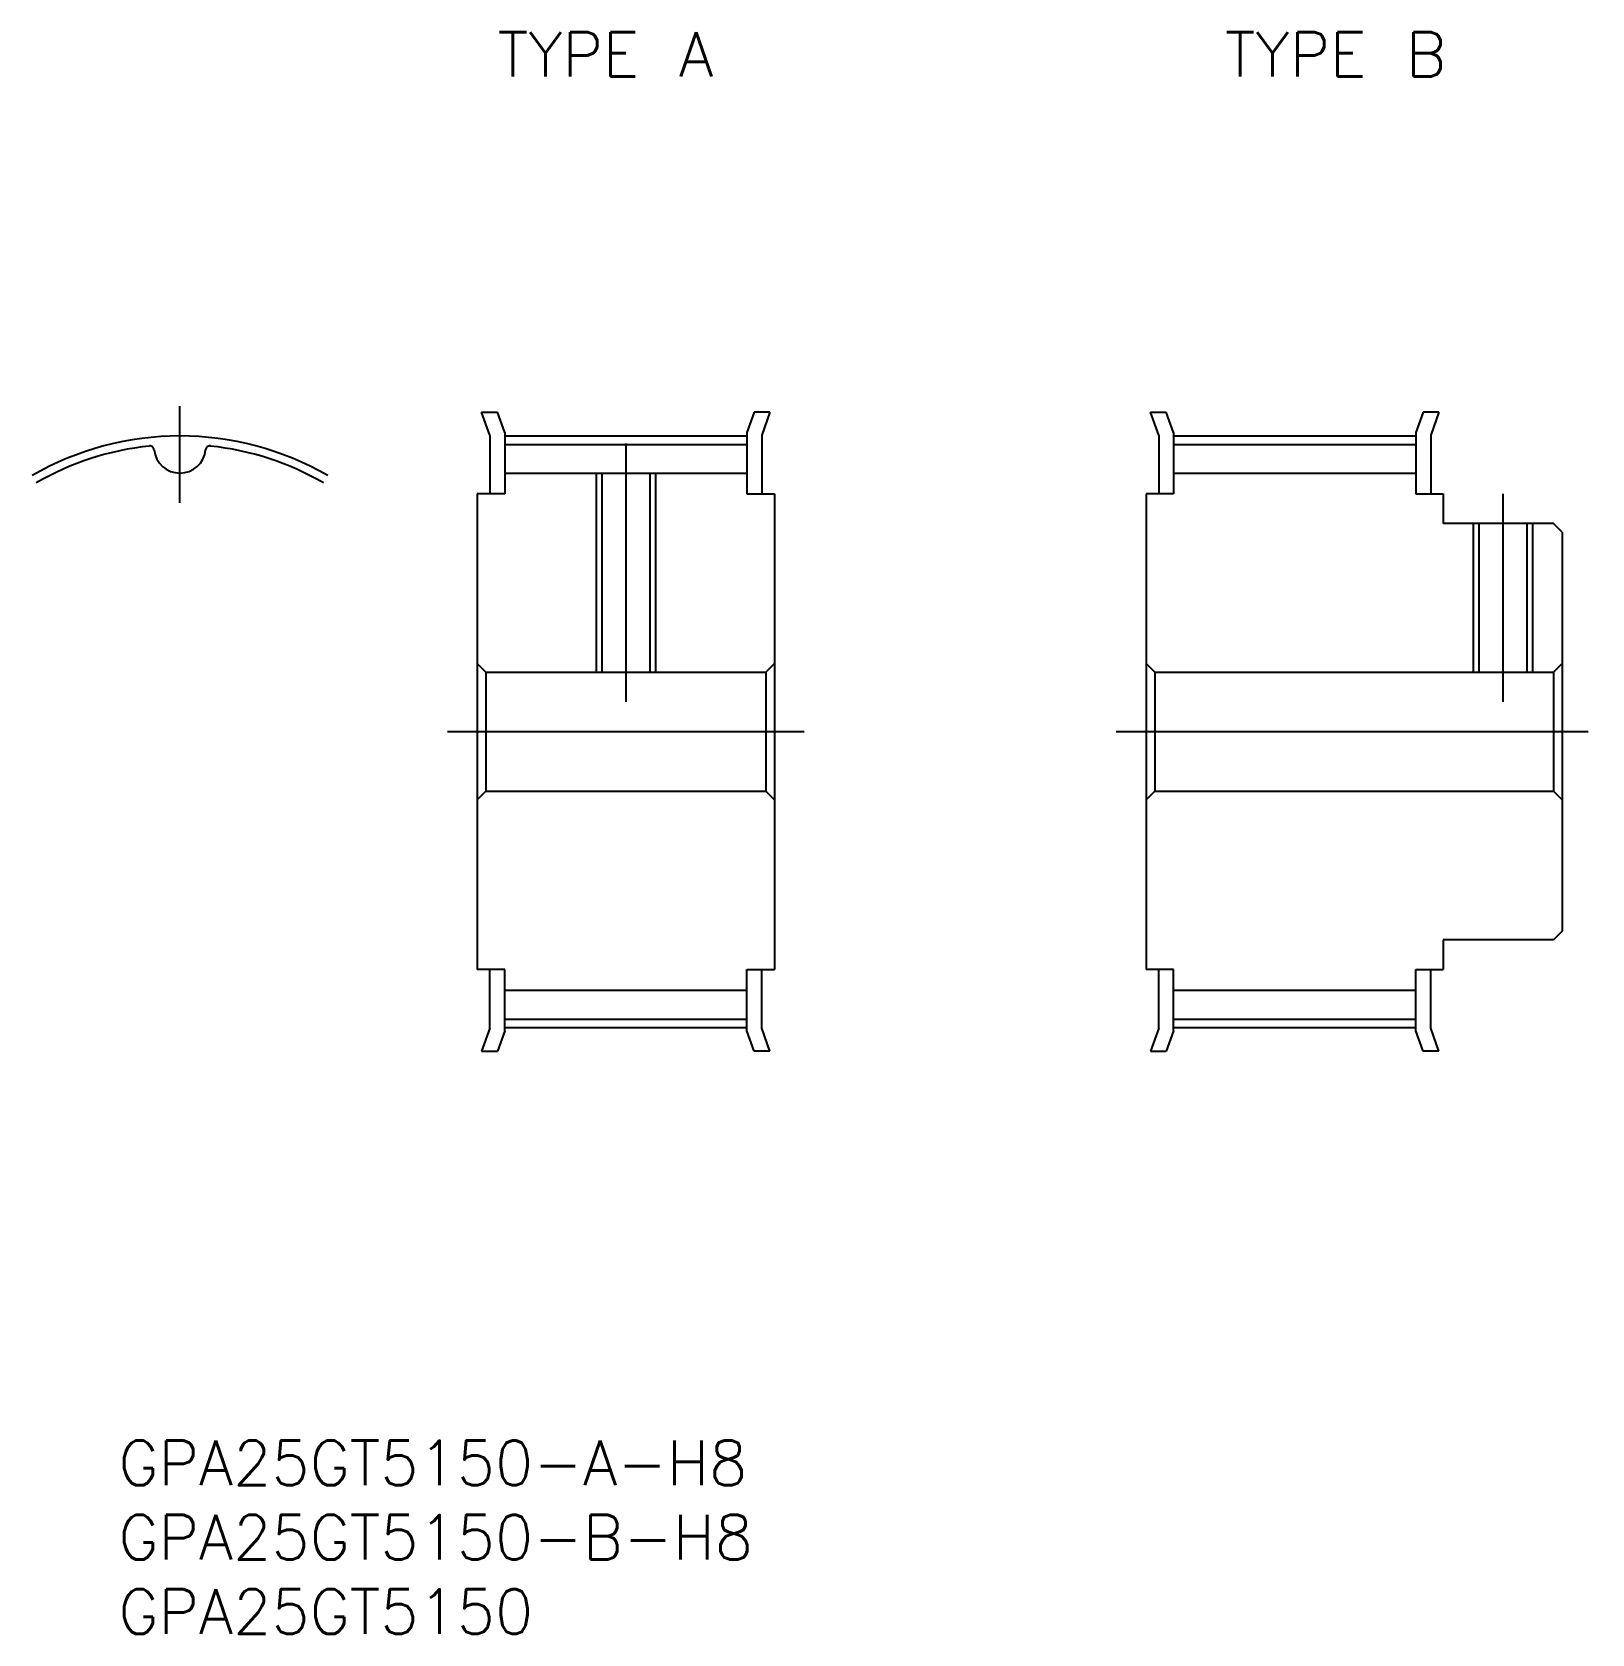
# Model space of a CAD drawing. Extents: x -10 to 95, y -61 to 47.
import ezdxf

# ---------------------------------------------------------------- set-up
doc = ezdxf.new("R2010")
doc.units = 0
doc.linetypes.add('CENTER', pattern=[50.8, 31.75, -6.35, 6.35, -6.35])
doc.layers.get('0').update_dxf_attribs({"linetype": 'CONTINUOUS'})
doc.layers.add('CENTER', color=1, linetype='CONTINUOUS')
doc.styles.get("Standard").update_dxf_attribs({"font": 'txt.shx', "height": 3, "bigfont": 'bigfont.shx'})

# ---------------------------------------------------------------- blocks, each defined once
blk = doc.blocks.new('*U2')
at = {"color": 7, "linetype": 'CONTINUOUS'}
blk.add_text('GPA25GT5150-B-H8', height=3, dxfattribs=at).set_placement((-4.13, -55.69))
blk = doc.blocks.new('*U3')
at = {"color": 7, "linetype": 'CONTINUOUS'}
blk.add_text('GPA25GT5150', height=3, dxfattribs=at).set_placement((-4.13, -60.69))
blk = doc.blocks.new('*U4')
at = {"color": 7, "linetype": 'CONTINUOUS'}
blk.add_text('TYPE A', height=3, dxfattribs=at).set_placement((21.38, 44.06))
blk = doc.blocks.new('*U5')
at = {"color": 7, "linetype": 'CONTINUOUS'}
blk.add_text('TYPE B', height=3, dxfattribs=at).set_placement((70.3, 44.06))
blk = doc.blocks.new('*U6')
at = {"color": 7, "linetype": 'CONTINUOUS'}
blk.add_text('GPA25GT5150-A-H8', height=3, dxfattribs=at).set_placement((-4.13, -50.69))

msp = doc.modelspace()

# ---------------------------------------------------------------- linework, layer by layer
at = {"color": 7, "linetype": 'CONTINUOUS'}
for p, q in [((20.3, 21.5), (21.36, 21.5)), ((20.85, 19.94), (20.3, 21.5)), ((21.85, 20.12), (21.36, 21.5)), ((38.64, 21.5), (38.15, 20.12)), ((39.7, 21.5), (38.64, 21.5)), ((39.7, 21.5), (39.15, 19.94)), ((65.3, 21.5), (66.36, 21.5)), ((65.85, 19.94), (65.3, 21.5)), ((66.85, 20.12), (66.36, 21.5)), ((83.64, 21.5), (83.15, 20.12)), ((84.7, 21.5), (83.64, 21.5)), ((84.7, 21.5), (84.15, 19.94)), ((20.85, 19.94), (20.85, 16)), ((21.85, 20.12), (21.85, 16)), ((38.15, 20.12), (38.15, 16)), ((39.15, 19.94), (39.15, 16)), ((65.85, 19.94), (65.85, 16)), ((66.85, 20.12), (66.85, 16)), ((83.15, 20.12), (83.15, 16)), ((84.15, 19.94), (84.15, 16)), ((21.85, 19.32), (38.15, 19.32)), ((66.85, 19.32), (83.15, 19.32)), ((21.85, 17.39), (38.15, 17.39)), ((28.38, 17.39), (28.38, 4)), ((31.62, 17.39), (31.62, 4)), ((66.85, 17.39), (83.15, 17.39)), ((20, 16), (20, -16)), ((21.85, 16), (20, 16)), ((38.15, 16), (40, 16)), ((40, 16), (40, -16)), ((65, 16), (65, -16)), ((66.85, 16), (65, 16)), ((83.15, 16), (85, 16)), ((85, 16), (85, 14)), ((92.42, 14), (85, 14)), ((87.38, 14), (87.38, 4)), ((90.62, 14), (90.62, 4)), ((93, 13.42), (92.42, 14)), ((93, 13.42), (93, -13.42)), ((20, 4.58), (20.58, 4)), ((40, 4.58), (39.42, 4)), ((65, 4.58), (65.58, 4)), ((93, 4.58), (92.42, 4)), ((20.58, 4), (39.42, 4)), ((20.58, 4), (20.58, -4)), ((39.42, 4), (39.42, -4)), ((65.58, 4), (92.42, 4)), ((65.58, 4), (65.58, -4)), ((92.42, 4), (92.42, -4)), ((20, -4.58), (20.58, -4)), ((20.58, -4), (39.42, -4)), ((40, -4.58), (39.42, -4)), ((65, -4.58), (65.58, -4)), ((65.58, -4), (92.42, -4)), ((93, -4.58), (92.42, -4)), ((92.42, -14), (85, -14)), ((85, -14), (85, -16)), ((93, -13.42), (92.42, -14)), ((21.85, -16), (20, -16)), ((20.85, -19.95), (20.85, -16)), ((21.85, -20.12), (21.85, -16)), ((38.15, -20.12), (38.15, -16)), ((38.15, -16), (40, -16)), ((39.15, -19.95), (39.15, -16)), ((66.85, -16), (65, -16)), ((65.85, -19.95), (65.85, -16)), ((66.85, -20.12), (66.85, -16)), ((83.15, -20.12), (83.15, -16)), ((83.15, -16), (85, -16)), ((84.15, -19.95), (84.15, -16)), ((21.85, -17.4), (38.15, -17.4)), ((66.85, -17.4), (83.15, -17.4)), ((21.85, -19.33), (38.15, -19.33)), ((66.85, -19.33), (83.15, -19.33)), ((20.85, -19.95), (20.3, -21.5)), ((21.85, -20.12), (21.36, -21.5)), ((38.64, -21.5), (38.15, -20.12)), ((39.7, -21.5), (39.15, -19.95)), ((65.85, -19.95), (65.3, -21.5)), ((66.85, -20.12), (66.36, -21.5)), ((83.64, -21.5), (83.15, -20.12)), ((84.7, -21.5), (84.15, -19.95)), ((20.3, -21.5), (21.36, -21.5)), ((39.7, -21.5), (38.64, -21.5)), ((65.3, -21.5), (66.36, -21.5)), ((84.7, -21.5), (83.64, -21.5))]:
    msp.add_line(p, q, dxfattribs=at)
at = {"color": 3, "linetype": 'CONTINUOUS'}
for p, q in [((28, 17.39), (28, 4)), ((32, 17.39), (32, 4)), ((87, 14), (87, 4)), ((91, 14), (91, 4))]:
    msp.add_line(p, q, dxfattribs=at)
at = {"color": 7, "linetype": 'CONTINUOUS'}
for centre, radius, start, end in [((0, 0), 19.32, 96.0802, 120), ((-2.02, 18.93), 0.289, 5.7657, 96.0802), ((0, 19.13), 1.74, 185.7657, 354.2343), ((2.02, 18.93), 0.29, 83.9198, 174.2343), ((0, 0), 19.32, 60, 83.9198)]:
    msp.add_arc(centre, radius, start, end, dxfattribs=at)
at = {"layer": 'CENTER', "color": 1, "linetype": 'CENTER'}
for p, q in [((0, 15.4), (0, 21.89)), ((21.85, 19.89), (38.15, 19.89)), ((66.85, 19.89), (83.15, 19.89)), ((30, 19.39), (30, 2)), ((89, 16), (89, 2)), ((18, 0), (42, 0)), ((63, 0), (95, 0)), ((21.85, -19.9), (38.15, -19.9)), ((66.85, -19.9), (83.15, -19.9))]:
    msp.add_line(p, q, dxfattribs=at)
msp.add_arc((0, 0), 19.89, 60, 120, dxfattribs=at)

# ---------------------------------------------------------------- block references
at = {"color": 7, "linetype": 'CONTINUOUS'}
for name in ['*U4', '*U5', '*U6', '*U2', '*U3']:
    msp.add_blockref(name, (0, 0), dxfattribs=at)

doc.saveas('drawing.dxf')
